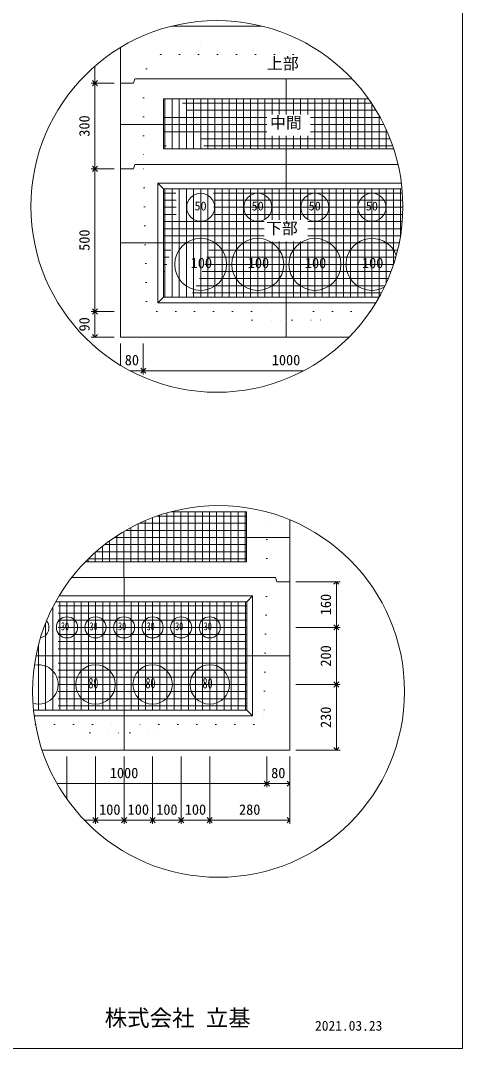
# Model space of a CAD drawing. Units: millimetres, scale not verified. Extents: x -6420 to 6420, y -3037 to 3037.
# Drawn here: x -3826 to -2340, y -2663 to 795 of the extents above; entities that cross this region are included whole.
import ezdxf
from ezdxf.enums import TextEntityAlignment as Align

# ---------------------------------------------------------------- set-up
doc = ezdxf.new("R2010")
doc.units = ezdxf.units.MM
doc.header["$LTSCALE"] = 20
for name, pattern in [('DASHED1', [1.8, 1.2, -0.6]), ('USER2', [50.8, 31.75, -6.35, 6.35, -6.35]), ('USER5', [3.185, 0.01, -3.175])]:
    doc.linetypes.add(name, pattern=pattern)
for name, color, linetype, lineweight in [('0-2_waku', 7, 'Continuous', 18), ('0-3_gaikei', 7, 'Continuous', 18), ('0-4_kakure', 7, 'DASHED1', 5), ('0-5_sunpou', 7, 'Continuous', 5), ('0-7_hole', 7, 'Continuous', 18), ('0-8_uchigawa', 6, 'Continuous', 18), ('0-D_文字１', 7, 'Continuous', 18), ('0-E_コア部分\u3000寸法補助線3', 150, 'USER2', 18), ('0-F_コア部分\u3000寸法補助線2', 150, 'USER2', 18), ('1-0_コア部分\u3000中心補助線', 1, 'Continuous', 18), ('1-1_コア部分\u3000寸法補助線', 7, 'USER2', 5), ('1-2_uchigawa2', 6, 'USER2', 18)]:
    doc.layers.add(name, color=color, linetype=linetype, lineweight=lineweight)
doc.styles.add('ＭＳ ゴシック', font='')
doc.styles.get('ＭＳ ゴシック').set_extended_font_data('MS Gothic')

# ---------------------------------------------------------------- blocks, each defined once
blk = doc.blocks.new('_Open90')
at = {"layer": '0-5_sunpou'}
blk.add_line((0, 0), (-1, 0), dxfattribs=at)
blk.add_lwpolyline([(-0.5, 0.5), (0, 0), (-0.5, -0.5)], dxfattribs=at)

msp = doc.modelspace()

# ---------------------------------------------------------------- linework, layer by layer
at = {"layer": '0-2_waku'}
for p in [(-2340, 3037), (-6420, -2663), (-6420, -2663), (-6420, -2663), (-6420, -2663)]:
    msp.add_line(p, (-2340, -2663), dxfattribs=at)
at = {"layer": '0-3_gaikei'}
for p, q in [((-3316.99, 776.14), (-3244.93, 776.14)), ((-3316.99, 776.14), (-3244.93, 776.14)), ((-3316.99, 776.14), (-3244.93, 776.14)), ((-3014.2, 776.14), (-3316.99, 776.14)), ((-3316.93, 776.14), (-3014.2, 776.14)), ((-3316.93, 776.14), (-3014.2, 776.14)), ((-3489.73, 584.14), (-3489.73, 704.16)), ((-3441.73, 598.54), (-3446.53, 584.14)), ((-2932.11, 598.54), (-3440.91, 598.54)), ((-2710.81, 598.54), (-2932.93, 598.54)), ((-3489.73, 584.14), (-3489.73, -270.26)), ((-3446.53, 584.14), (-3489.73, 584.14)), ((-3446.53, 584.14), (-3489.73, 584.14)), ((-3446.53, 296.14), (-3489.73, 296.14)), ((-3446.53, 296.14), (-3489.73, 296.14)), ((-3441.73, 310.54), (-3446.53, 296.14)), ((-2932.11, 310.54), (-3440.91, 310.54)), ((-2556.52, 310.54), (-2932.93, 310.54)), ((-3489.73, -270.26), (-2721.32, -270.26)), ((-3489.73, -270.26), (-2721.32, -270.26)), ((-3489.73, -270.26), (-2721.32, -270.26)), ((-2920.8, -1361.71), (-2920.8, -884.44)), ((-2968.8, -1078.51), (-2964, -1092.91)), ((-2920.8, -1092.91), (-2964, -1092.91))]:
    msp.add_line(p, q, dxfattribs=at)
for points in [[(-3753.21, -1659.31), (-2920.8, -1659.31), (-2920.8, -1092.91)], [(-3741.02, -1659.31), (-2920.8, -1659.31), (-2920.8, -1092.91)], [(-2968.8, -1078.51), (-3477.6, -1078.51), (-3653.68, -1078.51)]]:
    msp.add_lwpolyline(points, dxfattribs=at)
at = {"layer": '0-4_kakure', "linetype": 'USER5', "lineweight": 18}
for p, q in [((-3220.93, 776.14), (-3220.93, 792.3)), ((-3220.93, 776.14), (-3220.93, 680.14)), ((-3402.51, 632.14), (-3354.51, 680.14)), ((-3354.51, 680.14), (-2804.81, 680.14)), ((-3402.51, 632.14), (-3412.11, 598.54)), ((-3412.11, 598.54), (-3412.11, 310.54)), ((-3402.21, -150.26), (-3412.11, 310.54)), ((-3402.21, -150.26), (-3367.87, -183.86)), ((-3367.87, -183.86), (-2932.11, -183.86)), ((-3047.31, -212.66), (-3076.11, -183.86)), ((-2649.92, -183.86), (-2932.11, -183.86)), ((-2816.91, -212.66), (-2788.11, -183.86)), ((-3047.31, -212.66), (-2951.31, -212.66)), ((-2951.31, -212.66), (-2947.47, -270.26)), ((-2912.91, -212.66), (-2916.75, -270.26)), ((-2912.91, -212.66), (-2816.91, -212.66)), ((-2997.59, -1078.51), (-2997.59, -858.33)), ((-2997.59, -1078.51), (-3007.5, -1539.31)), ((-3007.5, -1539.31), (-3041.83, -1572.91)), ((-3775.24, -1572.91), (-3477.59, -1572.91)), ((-3592.79, -1601.71), (-3621.59, -1572.91)), ((-3041.83, -1572.91), (-3477.59, -1572.91)), ((-3362.39, -1601.71), (-3333.59, -1572.91)), ((-3592.79, -1601.71), (-3496.79, -1601.71)), ((-3496.79, -1601.71), (-3492.95, -1659.31)), ((-3458.39, -1601.71), (-3462.23, -1659.31)), ((-3458.39, -1601.71), (-3362.39, -1601.71))]:
    msp.add_line(p, q, dxfattribs=at)
at = {"layer": '0-5_sunpou', "color": 150, "lineweight": 18}
for p, q in [((-3575.48, 641.63), (-3575.48, 601.42)), ((-3510.85, 584.14), (-3587.96, 584.14)), ((-3531.97, 584.14), (-3587.96, 584.14)), ((-3575.48, 566.86), (-3575.48, 313.42)), ((-3510.85, 296.14), (-3587.96, 296.14)), ((-3510.85, 296.14), (-3587.96, 296.14)), ((-3575.48, 278.86), (-3575.48, -166.58)), ((-3510.85, -183.86), (-3587.96, -183.86)), ((-3531.97, -183.86), (-3587.96, -183.86)), ((-3575.48, -201.14), (-3575.48, -252.98)), ((-3510.85, -270.26), (-3587.96, -270.26)), ((-3489.73, -291.38), (-3489.73, -364.99)), ((-3412.93, -291.38), (-3412.93, -395.46)), ((-3412.93, -291.38), (-3412.93, -395.46)), ((-3458.02, -382.98), (-3430.21, -382.98)), ((-3395.65, -382.98), (-2873.17, -382.98)), ((-2899.68, -1092.91), (-2751.26, -1092.91)), ((-2763.74, -1110.19), (-2763.74, -1229.23)), ((-2899.68, -1246.51), (-2751.26, -1246.51)), ((-2899.68, -1246.51), (-2751.26, -1246.51)), ((-2763.74, -1263.79), (-2763.74, -1421.23)), ((-2899.68, -1438.51), (-2751.26, -1438.51)), ((-2899.68, -1438.51), (-2751.26, -1438.51)), ((-2763.74, -1455.79), (-2763.74, -1642.03)), ((-2899.68, -1659.31), (-2751.26, -1659.31)), ((-3669.59, -1680.43), (-3669.59, -1824.17)), ((-3573.59, -1680.43), (-3573.59, -1907.71)), ((-3573.59, -1680.43), (-3573.59, -1907.71)), ((-3477.59, -1680.43), (-3477.59, -1907.71)), ((-3477.59, -1680.43), (-3477.59, -1907.71)), ((-3381.59, -1680.43), (-3381.59, -1907.71)), ((-3381.59, -1680.43), (-3381.59, -1907.71)), ((-3285.59, -1680.43), (-3285.59, -1907.71)), ((-3285.59, -1680.43), (-3285.59, -1907.71)), ((-3189.59, -1680.43), (-3189.59, -1907.71)), ((-3189.59, -1680.43), (-3189.59, -1907.71)), ((-2997.6, -1680.43), (-2997.6, -1784.51)), ((-2997.6, -1680.43), (-2997.6, -1784.51)), ((-2920.8, -1680.43), (-2920.8, -1784.51)), ((-2920.8, -1680.43), (-2920.8, -1907.71)), ((-3702.89, -1772.03), (-3014.88, -1772.03)), ((-2980.32, -1772.03), (-2938.08, -1772.03)), ((-3610.75, -1895.23), (-3590.87, -1895.23)), ((-3556.31, -1895.23), (-3494.87, -1895.23)), ((-3460.31, -1895.23), (-3398.87, -1895.23)), ((-3364.31, -1895.23), (-3302.87, -1895.23)), ((-3268.31, -1895.23), (-3206.87, -1895.23)), ((-3172.31, -1895.23), (-2938.08, -1895.23))]:
    msp.add_line(p, q, dxfattribs=at)
for centre in [(-3165.59, 169.58), (-3159.98, -1462.04)]:
    msp.add_circle(centre, 625.17, dxfattribs=at)
at = {"layer": '0-7_hole'}
for centre, radius in [((-3220.11, 166.54), 47.04), ((-3028.11, 166.54), 47.04), ((-2836.11, 166.54), 47.04), ((-2644.11, 166.54), 47.04), ((-3220.11, -25.46), 87.36), ((-3028.11, -25.46), 87.36), ((-2836.11, -25.46), 87.36), ((-3669.59, -1246.51), 35.52), ((-3573.59, -1246.51), 35.52), ((-3477.59, -1246.51), 35.52), ((-3381.59, -1246.51), 35.52), ((-3285.59, -1246.51), 35.52), ((-3189.59, -1246.51), 35.52), ((-3573.59, -1438.51), 66.24), ((-3381.59, -1438.51), 66.24), ((-3189.59, -1438.51), 66.24)]:
    msp.add_circle(centre, radius, dxfattribs=at)
for centre, radius, start, end in [((-2644.11, -25.46), 87.36, 20.66629, 298.32089), ((-3765.59, -1246.51), 35.52, 281.59033, 39.2294), ((-3765.59, -1438.51), 66.24, 253.99064, 101.55918)]:
    msp.add_arc(centre, radius, start, end, dxfattribs=at)
at = {"layer": '0-8_uchigawa'}
for p, q in [((-3364.11, 248.14), (-3344.91, 228.94)), ((-3364.11, -155.06), (-3364.11, 248.14)), ((-3344.91, 228.94), (-2932.11, 228.94)), ((-3344.91, -135.86), (-3344.91, 228.94)), ((-2932.11, 228.94), (-2543.25, 228.94)), ((-3364.11, -155.06), (-3344.91, -135.86)), ((-3344.91, -135.86), (-2620.12, -135.86)), ((-3364.11, -155.06), (-2631.32, -155.06)), ((-3045.59, -1544.11), (-3045.59, -1140.91)), ((-3064.79, -1524.91), (-3064.79, -1160.11)), ((-3781.98, -1524.91), (-3064.79, -1524.91)), ((-3779.74, -1544.11), (-3045.59, -1544.11)), ((-3045.59, -1544.11), (-3064.79, -1524.91))]:
    msp.add_line(p, q, dxfattribs=at)
for points in [[(-3364.11, 248.14), (-2932.11, 248.14), (-2545.38, 248.14)], [(-3707.41, -1160.11), (-3477.59, -1160.11), (-3064.79, -1160.11), (-3045.59, -1140.91)], [(-3696.37, -1140.91), (-3477.59, -1140.91), (-3045.59, -1140.91)]]:
    msp.add_lwpolyline(points, dxfattribs=at)
at = {"layer": '0-E_コア部分\u3000寸法補助線3'}
for p, q in [((-3340.11, 363.34), (-3340.11, 531.34)), ((-3292.11, 363.34), (-3292.11, 531.34)), ((-3244.11, 363.34), (-3244.11, 531.34)), ((-3196.11, 363.34), (-3196.11, 531.34)), ((-3148.11, 363.34), (-3148.11, 531.34)), ((-3100.11, 363.34), (-3100.11, 531.34)), ((-3052.11, 363.34), (-3052.11, 531.34)), ((-3004.11, 363.34), (-3004.11, 531.34)), ((-2956.11, 478.31), (-2956.11, 531.34)), ((-2908.11, 478.31), (-2908.11, 531.34)), ((-2860.11, 478.31), (-2860.11, 531.34)), ((-2812.11, 363.34), (-2812.11, 531.34)), ((-2764.11, 363.34), (-2764.11, 531.34)), ((-2716.11, 363.34), (-2716.11, 531.34)), ((-2668.11, 363.34), (-2668.11, 531.34)), ((-2997.44, 468.94), (-3344.91, 468.94)), ((-2616.76, 468.94), (-2850.56, 468.94)), ((-2620.11, 363.34), (-2620.11, 475.01)), ((-2997.44, 420.94), (-3344.91, 420.94)), ((-2593.18, 420.94), (-2850.56, 420.94)), ((-2956.11, 363.34), (-2956.11, 406.44)), ((-2908.11, 363.34), (-2908.11, 406.44)), ((-2860.11, 363.34), (-2860.11, 406.44)), ((-2572.11, 363.34), (-2572.11, 366.1)), ((-2542.04, 214.54), (-3344.91, 214.54)), ((-3340.11, -135.86), (-3340.11, 228.94)), ((-3292.11, -135.86), (-3292.11, 228.94)), ((-3244.11, -135.86), (-3244.11, 228.94)), ((-3196.11, -135.86), (-3196.11, 228.94)), ((-3148.11, -135.86), (-3148.11, 228.94)), ((-3100.11, -135.86), (-3100.11, 228.94)), ((-3052.11, -135.86), (-3052.11, 228.94)), ((-3004.11, 123.91), (-3004.11, 228.94)), ((-2956.11, 123.91), (-2956.11, 228.94)), ((-2908.11, 123.91), (-2908.11, 228.94)), ((-2860.11, 123.91), (-2860.11, 228.94)), ((-2812.11, -135.86), (-2812.11, 228.94)), ((-2764.11, -135.86), (-2764.11, 228.94)), ((-2716.11, -135.86), (-2716.11, 228.94)), ((-2668.11, -135.86), (-2668.11, 228.94)), ((-2620.11, -135.86), (-2620.11, 228.94)), ((-2572.11, -26.94), (-2572.11, 228.94)), ((-2540.43, 166.54), (-3344.91, 166.54)), ((-3006.28, 118.54), (-3344.91, 118.54)), ((-2542.51, 118.54), (-2859.39, 118.54)), ((-3006.28, 70.54), (-3344.91, 70.54)), ((-2548.32, 70.54), (-2859.39, 70.54)), ((-3004.11, -135.86), (-3004.11, 52.04)), ((-2956.11, -135.86), (-2956.11, 52.04)), ((-2908.11, -135.86), (-2908.11, 52.04)), ((-2860.11, -135.86), (-2860.11, 52.04)), ((-2557.96, 22.54), (-3344.91, 22.54)), ((-2571.63, -25.46), (-3344.91, -25.46)), ((-2589.6, -73.46), (-3344.91, -73.46)), ((-2612.3, -121.46), (-3344.91, -121.46)), ((-3310.41, -1025.71), (-3310.41, -857.71)), ((-3262.41, -1025.71), (-3262.41, -857.71)), ((-3214.41, -1025.71), (-3214.41, -857.71)), ((-3166.41, -1025.71), (-3166.41, -857.71)), ((-3118.41, -1025.71), (-3118.41, -857.71)), ((-3070.41, -1025.71), (-3070.41, -857.71)), ((-3406.41, -1025.71), (-3406.41, -887.49)), ((-3358.41, -1025.71), (-3358.41, -869.2)), ((-3065.61, -920.11), (-3471.67, -920.11)), ((-3454.41, -1025.71), (-3454.41, -910.55)), ((-3065.61, -968.11), (-3543.22, -968.11)), ((-3502.41, -1025.71), (-3502.41, -938.99)), ((-3550.41, -1025.71), (-3550.41, -973.78)), ((-3598.41, -1025.71), (-3598.41, -1016.38)), ((-3064.79, -1174.51), (-3715.11, -1174.51)), ((-3693.59, -1524.91), (-3693.59, -1160.11)), ((-3645.59, -1524.91), (-3645.59, -1160.11)), ((-3597.59, -1524.91), (-3597.59, -1160.11)), ((-3549.59, -1524.91), (-3549.59, -1160.11)), ((-3501.59, -1524.91), (-3501.59, -1160.11)), ((-3453.59, -1524.91), (-3453.59, -1160.11)), ((-3405.59, -1524.91), (-3405.59, -1160.11)), ((-3357.59, -1524.91), (-3357.59, -1160.11)), ((-3309.59, -1524.91), (-3309.59, -1160.11)), ((-3261.59, -1524.91), (-3261.59, -1160.11)), ((-3213.59, -1524.91), (-3213.59, -1160.11)), ((-3165.59, -1524.91), (-3165.59, -1160.11)), ((-3117.59, -1524.91), (-3117.59, -1160.11)), ((-3069.59, -1524.91), (-3069.59, -1160.11)), ((-3741.59, -1524.91), (-3741.59, -1232.77)), ((-3064.79, -1222.51), (-3737.45, -1222.51)), ((-3064.79, -1270.51), (-3755.09, -1270.51)), ((-3064.79, -1318.51), (-3768.45, -1318.51)), ((-3064.79, -1366.51), (-3777.81, -1366.51)), ((-3064.79, -1414.51), (-3783.34, -1414.51)), ((-3064.79, -1462.51), (-3785.15, -1462.51)), ((-3064.79, -1510.51), (-3783.27, -1510.51))]:
    msp.add_line(p, q, dxfattribs=at)
at = {"layer": '0-F_コア部分\u3000寸法補助線2'}
for p, q in [((-3316.11, 363.34), (-3316.11, 531.34)), ((-3268.11, 363.34), (-3268.11, 531.34)), ((-3220.11, 363.34), (-3220.11, 531.34)), ((-3172.11, 363.34), (-3172.11, 531.34)), ((-3076.11, 363.34), (-3076.11, 531.34)), ((-2980.11, 478.31), (-2980.11, 531.34)), ((-2884.11, 478.31), (-2884.11, 531.34)), ((-2788.11, 363.34), (-2788.11, 531.34)), ((-2692.11, 363.34), (-2692.11, 531.34)), ((-2630.55, 492.94), (-3344.91, 492.94)), ((-2596.11, 363.34), (-2596.11, 427.51)), ((-2583.23, 396.94), (-3344.91, 396.94)), ((-2980.11, 363.34), (-2980.11, 406.44)), ((-2884.11, 363.34), (-2884.11, 406.44)), ((-3268.11, -135.86), (-3268.11, 228.94)), ((-3220.11, -135.86), (-3220.11, 228.94)), ((-3172.11, -135.86), (-3172.11, 228.94)), ((-3076.11, -135.86), (-3076.11, 228.94)), ((-2980.11, 123.91), (-2980.11, 228.94)), ((-2884.11, 123.91), (-2884.11, 228.94)), ((-2788.11, -135.86), (-2788.11, 228.94)), ((-2692.11, -135.86), (-2692.11, 228.94)), ((-2596.11, -88.35), (-2596.11, 228.94)), ((-2540.78, 190.54), (-3344.91, 190.54)), ((-3006.28, 94.54), (-3344.91, 94.54)), ((-2544.95, 94.54), (-2859.39, 94.54)), ((-2980.11, -135.86), (-2980.11, 52.04)), ((-2884.11, -135.86), (-2884.11, 52.04)), ((-2564.28, -1.46), (-3344.91, -1.46)), ((-2600.33, -97.46), (-3344.91, -97.46)), ((-3334.41, -1025.71), (-3334.41, -861.7)), ((-3238.41, -1025.71), (-3238.41, -857.71)), ((-3142.41, -1025.71), (-3142.41, -857.71)), ((-3430.41, -1025.71), (-3430.41, -898.39)), ((-3065.61, -896.11), (-3425.61, -896.11)), ((-3526.41, -1025.71), (-3526.41, -955.52)), ((-3065.61, -992.11), (-3572.3, -992.11)), ((-3621.59, -1524.91), (-3621.59, -1160.11)), ((-3525.59, -1524.91), (-3525.59, -1160.11)), ((-3429.59, -1524.91), (-3429.59, -1160.11)), ((-3333.59, -1524.91), (-3333.59, -1160.11)), ((-3237.59, -1524.91), (-3237.59, -1160.11)), ((-3141.59, -1524.91), (-3141.59, -1160.11)), ((-3064.79, -1198.51), (-3726.89, -1198.51)), ((-3717.59, -1524.91), (-3717.59, -1179.36)), ((-3765.59, -1524.91), (-3765.59, -1306.89)), ((-3064.79, -1294.51), (-3762.29, -1294.51)), ((-3064.79, -1390.51), (-3781.05, -1390.51)), ((-3064.79, -1486.51), (-3784.67, -1486.51))]:
    msp.add_line(p, q, dxfattribs=at)
at = {"layer": '1-0_コア部分\u3000中心補助線'}
for p, q in [((-2932.11, 478.31), (-2932.11, 598.54)), ((-2997.44, 444.94), (-3489.73, 444.94)), ((-2604.33, 444.94), (-2850.56, 444.94)), ((-2932.11, 310.54), (-2932.11, 406.44)), ((-2932.11, 123.91), (-2932.11, 310.54)), ((-3488.91, 46.54), (-2552.65, 46.54)), ((-2932.11, -270.26), (-2932.11, 52.04)), ((-3478.41, -1078.51), (-3478.41, -924.05)), ((-2922.43, -944.11), (-3510.1, -944.11)), ((-3477.59, -1659.31), (-3477.59, -1078.51)), ((-3773.62, -1342.51), (-2920.79, -1342.51))]:
    msp.add_line(p, q, dxfattribs=at)
at = {"layer": '1-1_コア部分\u3000寸法補助線'}
for p, q in [((-3316.11, 363.34), (-3316.11, 531.34)), ((-3220.11, 363.34), (-3220.11, 531.34)), ((-3124.11, 363.34), (-3124.11, 531.34)), ((-3028.11, 363.34), (-3028.11, 531.34)), ((-2836.11, 363.34), (-2836.11, 531.34)), ((-2740.11, 363.34), (-2740.11, 531.34)), ((-2645.81, 516.94), (-3344.91, 516.94)), ((-2644.11, 363.34), (-2644.11, 514.39)), ((-2574.43, 372.94), (-3344.91, 372.94)), ((-3316.11, -135.86), (-3316.11, 228.94)), ((-3220.11, -135.86), (-3220.11, 228.94)), ((-3124.11, -135.86), (-3124.11, 228.94)), ((-3028.11, -135.86), (-3028.11, 228.94)), ((-2836.11, -135.86), (-2836.11, 228.94)), ((-2740.11, -135.86), (-2740.11, 228.94)), ((-2644.11, -135.86), (-2644.11, 228.94)), ((-2548.11, 71.83), (-2548.11, 228.94)), ((-2541.01, 142.54), (-3344.91, 142.54)), ((-2580.05, -49.46), (-3344.91, -49.46)), ((-3286.41, -1025.71), (-3286.41, -857.71)), ((-3190.41, -1025.71), (-3190.41, -857.71)), ((-3094.41, -1025.71), (-3094.41, -857.71)), ((-3382.41, -1025.71), (-3382.41, -877.78)), ((-3065.61, -872.11), (-3366.91, -872.11)), ((-3574.41, -1025.71), (-3574.41, -993.98)), ((-3065.61, -1016.11), (-3598.14, -1016.11)), ((-3669.59, -1524.91), (-3669.59, -1160.11)), ((-3573.59, -1524.91), (-3573.59, -1160.11)), ((-3381.59, -1524.91), (-3381.59, -1160.11)), ((-3285.59, -1524.91), (-3285.59, -1160.11)), ((-3189.59, -1524.91), (-3189.59, -1160.11)), ((-3093.59, -1524.91), (-3093.59, -1160.11)), ((-3064.79, -1246.51), (-3746.83, -1246.51)), ((-3765.59, -1524.91), (-3765.59, -1306.89)), ((-3064.79, -1438.51), (-3784.71, -1438.51))]:
    msp.add_line(p, q, dxfattribs=at)
at = {"layer": '1-2_uchigawa2'}
for p, q in [((-3344.91, 531.34), (-2932.11, 531.34)), ((-3344.91, 531.34), (-3344.91, 363.34)), ((-2655.73, 531.34), (-2932.11, 531.34)), ((-3344.91, 363.34), (-2932.11, 363.34)), ((-2571.21, 363.34), (-2932.11, 363.34)), ((-3065.61, -857.71), (-3320.05, -857.71)), ((-3065.61, -857.71), (-3065.61, -1025.71)), ((-3607.7, -1025.71), (-3478.41, -1025.71)), ((-3065.61, -1025.71), (-3478.41, -1025.71))]:
    msp.add_line(p, q, dxfattribs=at)

# ---------------------------------------------------------------- block references
at = {"layer": '0-5_sunpou', "xscale": 17.28, "yscale": 17.28}
for p, rotation in [((-3575.48, 584.14), 270), ((-3575.48, 584.14), 90), ((-3575.48, 296.14), 270), ((-3575.48, 296.14), 90), ((-3575.48, -183.86), 270), ((-3575.48, -183.86), 90), ((-3575.48, -270.26), 270), ((-3412.93, -382.98), 180), ((-2763.74, -1092.91), 90), ((-2763.74, -1246.51), 270), ((-2763.74, -1246.51), 90), ((-2763.74, -1438.51), 270), ((-2763.74, -1438.51), 90), ((-2763.74, -1659.31), 270), ((-2997.6, -1772.03), 180), ((-3573.59, -1895.23), 180), ((-3477.59, -1895.23), 180), ((-3381.59, -1895.23), 180), ((-3285.59, -1895.23), 180), ((-3189.59, -1895.23), 180)]:
    msp.add_blockref('_Open90', p, dxfattribs=dict(at, rotation=rotation))
for p in [(-3412.93, -382.98), (-2997.6, -1772.03), (-2920.8, -1772.03), (-3573.59, -1895.23), (-3477.59, -1895.23), (-3381.59, -1895.23), (-3285.59, -1895.23), (-3189.59, -1895.23), (-2920.8, -1895.23)]:
    msp.add_blockref('_Open90', p, dxfattribs=at)

# ---------------------------------------------------------------- texts
at = {"layer": '0-5_sunpou', "style": 'ＭＳ ゴシック'}
for s, p in [('300', (-3583.16, 404.14)), ('500', (-3583.16, 20.14)), ('90', (-3583.16, -251.06)), ('160', (-2771.42, -1205.71)), ('200', (-2771.42, -1378.51)), ('230', (-2771.42, -1584.91))]:
    msp.add_text(s, height=35.19, rotation=90, dxfattribs=at).set_placement(p, align=Align.BOTTOM_LEFT)
for s, p in [('80', (-3475.33, -375.3)), ('1000', (-2980.93, -375.3)), ('1000', (-3525.6, -1764.35)), ('80', (-2983.2, -1764.35)), ('100', (-3561.59, -1887.55)), ('100', (-3465.59, -1887.55)), ('100', (-3369.59, -1887.55)), ('100', (-3273.59, -1887.55)), ('280', (-3091.2, -1887.55))]:
    msp.add_text(s, height=35.19, dxfattribs=at).set_placement(p, align=Align.BOTTOM_LEFT)
at = {"layer": '0-D_文字１', "style": 'ＭＳ ゴシック'}
for s, height, p in [('上部', 39.1, (-2997.19, 619.3)), ('中間', 39.1, (-2986.89, 420)), ('50', 29.91, (-3240.84, 147.01)), ('50', 29.91, (-3048.84, 147.01)), ('50', 29.91, (-2856.84, 147.01)), ('50', 29.91, (-2664.84, 147.01)), ('下部', 39.1, (-3000.53, 65)), ('100', 35.19, (-3253.66, -48.67)), ('100', 35.19, (-3061.66, -48.67)), ('100', 35.19, (-2869.66, -48.67)), ('100', 35.19, (-2677.66, -48.67)), ('株式会社 立基', 55.43, (-3542.97, -2605.03)), ('2021.03.23', 33.26, (-2835.62, -2613.31))]:
    msp.add_text(s, height=height, dxfattribs=at).set_placement(p, align=Align.BOTTOM_LEFT)
at = {"layer": '0-D_文字１', "style": 'ＭＳ ゴシック', "width": 0.7}
for s, height, p in [('30', 26.92, (-3689.76, -1264.3)), ('30', 26.92, (-3593.76, -1264.3)), ('30', 26.92, (-3497.76, -1264.3)), ('30', 26.92, (-3401.76, -1264.3)), ('30', 26.92, (-3305.76, -1264.3)), ('30', 26.92, (-3209.76, -1264.3)), ('80', 35.19, (-3597.66, -1462.21)), ('80', 35.19, (-3405.66, -1462.21)), ('80', 35.19, (-3213.66, -1462.21))]:
    msp.add_text(s, height=height, dxfattribs=at).set_placement(p, align=Align.BOTTOM_LEFT)

doc.saveas('drawing.dxf')
